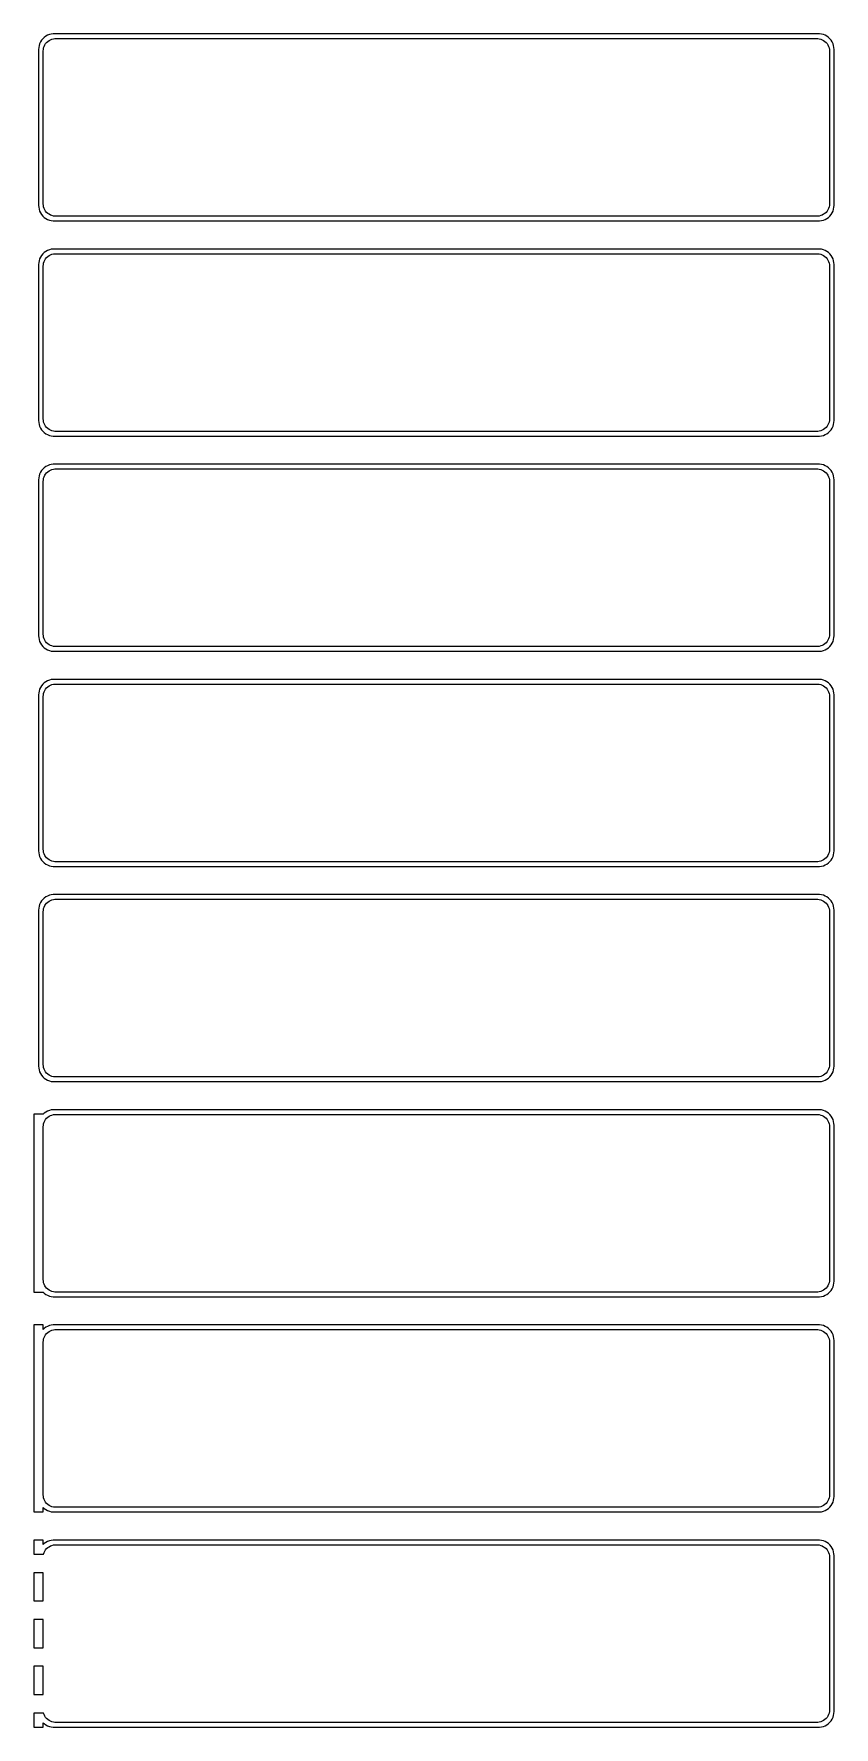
# Model space of a CAD drawing. Header units: metres. Extents: x -129 to 128, y 1005 to 2031.
# Drawn here: x -129 to 128, y 1488 to 2031 of the extents above; entities that cross this region are included whole.
import ezdxf

# ---------------------------------------------------------------- set-up
doc = ezdxf.new("R2010")
doc.units = ezdxf.units.M

msp = doc.modelspace()

# ---------------------------------------------------------------- linework, layer by layer
for p, q in [((-124.045, 2030.76), (-124.629, 2030.52)), ((-123.437, 2030.91), (-124.045, 2030.76)), ((-122.814, 2030.99), (-123.437, 2030.91)), ((122.814, 2030.99), (-122.814, 2030.99)), ((123.437, 2030.91), (122.814, 2030.99)), ((124.045, 2030.76), (123.437, 2030.91)), ((124.629, 2030.52), (124.045, 2030.76)), ((-127.461, 2026.63), (-127.5, 2026)), ((-127.5, 2026), (-127.5, 1976)), ((-127.343, 2027.24), (-127.461, 2026.63)), ((-127.149, 2027.84), (-127.343, 2027.24)), ((-126.882, 2028.41), (-127.149, 2027.84)), ((-126.545, 2028.94), (-126.882, 2028.41)), ((-126.145, 2029.42), (-126.545, 2028.94)), ((-125.687, 2029.85), (-126.145, 2029.42)), ((-126, 2025.5), (-125.968, 2026)), ((-126, 1976.5), (-126, 2025.5)), ((-125.968, 2026), (-125.874, 2026.49)), ((-125.874, 2026.49), (-125.719, 2026.97)), ((-125.719, 2026.97), (-125.505, 2027.43)), ((-125.179, 2030.22), (-125.687, 2029.85)), ((-125.505, 2027.43), (-125.236, 2027.85)), ((-125.236, 2027.85), (-124.916, 2028.24)), ((-124.629, 2030.52), (-125.179, 2030.22)), ((-124.916, 2028.24), (-124.55, 2028.58)), ((-124.55, 2028.58), (-124.143, 2028.88)), ((-124.143, 2028.88), (-123.703, 2029.12)), ((-123.703, 2029.12), (-123.236, 2029.3)), ((-123.236, 2029.3), (-122.75, 2029.43)), ((-122.75, 2029.43), (-122.251, 2029.49)), ((-122.251, 2029.49), (122.251, 2029.49)), ((122.251, 2029.49), (122.75, 2029.43)), ((122.75, 2029.43), (123.236, 2029.3)), ((123.236, 2029.3), (123.703, 2029.12)), ((123.703, 2029.12), (124.143, 2028.88)), ((124.143, 2028.88), (124.55, 2028.58)), ((124.55, 2028.58), (124.916, 2028.24)), ((125.179, 2030.22), (124.629, 2030.52)), ((124.916, 2028.24), (125.236, 2027.85)), ((125.687, 2029.85), (125.179, 2030.22)), ((125.236, 2027.85), (125.505, 2027.43)), ((125.505, 2027.43), (125.719, 2026.97)), ((126.145, 2029.42), (125.687, 2029.85)), ((125.719, 2026.97), (125.874, 2026.49)), ((125.874, 2026.49), (125.968, 2026)), ((125.968, 2026), (126, 2025.5)), ((126, 2025.5), (126, 1976.5)), ((126.545, 2028.94), (126.145, 2029.42)), ((126.882, 2028.41), (126.545, 2028.94)), ((127.149, 2027.84), (126.882, 2028.41)), ((127.343, 2027.24), (127.149, 2027.84)), ((127.461, 2026.63), (127.343, 2027.24)), ((127.5, 2026), (127.461, 2026.63)), ((127.5, 1976), (127.5, 2026)), ((-125.968, 1976), (-126, 1976.5)), ((126, 1976.5), (125.968, 1976)), ((-127.5, 1976), (-127.461, 1975.37)), ((-127.461, 1975.37), (-127.343, 1974.76)), ((-127.343, 1974.76), (-127.149, 1974.16)), ((-127.149, 1974.16), (-126.882, 1973.59)), ((-126.882, 1973.59), (-126.545, 1973.06)), ((-126.545, 1973.06), (-126.145, 1972.58)), ((-126.145, 1972.58), (-125.687, 1972.15)), ((-125.874, 1975.51), (-125.968, 1976)), ((-125.719, 1975.03), (-125.874, 1975.51)), ((-125.505, 1974.57), (-125.719, 1975.03)), ((-125.687, 1972.15), (-125.179, 1971.78)), ((-125.236, 1974.15), (-125.505, 1974.57)), ((-124.916, 1973.76), (-125.236, 1974.15)), ((-125.179, 1971.78), (-124.629, 1971.48)), ((-124.55, 1973.42), (-124.916, 1973.76)), ((-124.629, 1971.48), (-124.045, 1971.24)), ((-124.143, 1973.12), (-124.55, 1973.42)), ((-123.703, 1972.88), (-124.143, 1973.12)), ((-124.045, 1971.24), (-123.437, 1971.09)), ((-123.236, 1972.7), (-123.703, 1972.88)), ((-123.437, 1971.09), (-122.814, 1971.01)), ((-122.75, 1972.57), (-123.236, 1972.7)), ((-122.251, 1972.51), (-122.75, 1972.57)), ((122.251, 1972.51), (-122.251, 1972.51)), ((122.75, 1972.57), (122.251, 1972.51)), ((123.236, 1972.7), (122.75, 1972.57)), ((122.814, 1971.01), (123.437, 1971.09)), ((123.703, 1972.88), (123.236, 1972.7)), ((123.437, 1971.09), (124.045, 1971.24)), ((124.143, 1973.12), (123.703, 1972.88)), ((124.045, 1971.24), (124.629, 1971.48)), ((124.55, 1973.42), (124.143, 1973.12)), ((124.916, 1973.76), (124.55, 1973.42)), ((124.629, 1971.48), (125.179, 1971.78)), ((125.236, 1974.15), (124.916, 1973.76)), ((125.179, 1971.78), (125.687, 1972.15)), ((125.505, 1974.57), (125.236, 1974.15)), ((125.719, 1975.03), (125.505, 1974.57)), ((125.687, 1972.15), (126.145, 1972.58)), ((125.874, 1975.51), (125.719, 1975.03)), ((125.968, 1976), (125.874, 1975.51)), ((126.145, 1972.58), (126.545, 1973.06)), ((126.545, 1973.06), (126.882, 1973.59)), ((126.882, 1973.59), (127.149, 1974.16)), ((127.149, 1974.16), (127.343, 1974.76)), ((127.343, 1974.76), (127.461, 1975.37)), ((127.461, 1975.37), (127.5, 1976)), ((-122.814, 1971.01), (122.814, 1971.01)), ((-126.145, 1960.42), (-126.545, 1959.94)), ((-125.687, 1960.85), (-126.145, 1960.42)), ((-125.179, 1961.22), (-125.687, 1960.85)), ((-124.629, 1961.52), (-125.179, 1961.22)), ((-124.045, 1961.76), (-124.629, 1961.52)), ((-123.437, 1961.91), (-124.045, 1961.76)), ((-123.703, 1960.12), (-123.236, 1960.3)), ((-122.814, 1961.99), (-123.437, 1961.91)), ((-123.236, 1960.3), (-122.75, 1960.43)), ((122.814, 1961.99), (-122.814, 1961.99)), ((-122.75, 1960.43), (-122.251, 1960.49)), ((-122.251, 1960.49), (122.251, 1960.49)), ((122.251, 1960.49), (122.75, 1960.43)), ((122.75, 1960.43), (123.236, 1960.3)), ((123.437, 1961.91), (122.814, 1961.99)), ((123.236, 1960.3), (123.703, 1960.12)), ((124.045, 1961.76), (123.437, 1961.91)), ((124.629, 1961.52), (124.045, 1961.76)), ((125.179, 1961.22), (124.629, 1961.52)), ((125.687, 1960.85), (125.179, 1961.22)), ((126.145, 1960.42), (125.687, 1960.85)), ((126.545, 1959.94), (126.145, 1960.42)), ((-127.461, 1957.63), (-127.5, 1957)), ((-127.5, 1957), (-127.5, 1907)), ((-127.343, 1958.24), (-127.461, 1957.63)), ((-127.149, 1958.84), (-127.343, 1958.24)), ((-126.882, 1959.41), (-127.149, 1958.84)), ((-126.545, 1959.94), (-126.882, 1959.41)), ((-126, 1956.5), (-125.968, 1957)), ((-126, 1907.5), (-126, 1956.5)), ((-125.968, 1957), (-125.874, 1957.49)), ((-125.874, 1957.49), (-125.719, 1957.97)), ((-125.719, 1957.97), (-125.505, 1958.43)), ((-125.505, 1958.43), (-125.236, 1958.85)), ((-125.236, 1958.85), (-124.916, 1959.24)), ((-124.916, 1959.24), (-124.55, 1959.58)), ((-124.55, 1959.58), (-124.143, 1959.88)), ((-124.143, 1959.88), (-123.703, 1960.12)), ((123.703, 1960.12), (124.143, 1959.88)), ((124.143, 1959.88), (124.55, 1959.58)), ((124.55, 1959.58), (124.916, 1959.24)), ((124.916, 1959.24), (125.236, 1958.85)), ((125.236, 1958.85), (125.505, 1958.43)), ((125.505, 1958.43), (125.719, 1957.97)), ((125.719, 1957.97), (125.874, 1957.49)), ((125.874, 1957.49), (125.968, 1957)), ((125.968, 1957), (126, 1956.5)), ((126, 1956.5), (126, 1907.5)), ((126.882, 1959.41), (126.545, 1959.94)), ((127.149, 1958.84), (126.882, 1959.41)), ((127.343, 1958.24), (127.149, 1958.84)), ((127.461, 1957.63), (127.343, 1958.24)), ((127.5, 1957), (127.461, 1957.63)), ((127.5, 1907), (127.5, 1957)), ((-127.5, 1907), (-127.461, 1906.37)), ((-127.461, 1906.37), (-127.343, 1905.76)), ((-125.968, 1907), (-126, 1907.5)), ((-125.874, 1906.51), (-125.968, 1907)), ((-125.719, 1906.03), (-125.874, 1906.51)), ((-125.505, 1905.57), (-125.719, 1906.03)), ((125.719, 1906.03), (125.505, 1905.57)), ((125.874, 1906.51), (125.719, 1906.03)), ((125.968, 1907), (125.874, 1906.51)), ((126, 1907.5), (125.968, 1907)), ((127.343, 1905.76), (127.461, 1906.37)), ((127.461, 1906.37), (127.5, 1907)), ((-127.343, 1905.76), (-127.149, 1905.16)), ((-127.149, 1905.16), (-126.882, 1904.59)), ((-126.882, 1904.59), (-126.545, 1904.06)), ((-126.545, 1904.06), (-126.145, 1903.58)), ((-126.145, 1903.58), (-125.687, 1903.15)), ((-125.687, 1903.15), (-125.179, 1902.78)), ((-125.236, 1905.15), (-125.505, 1905.57)), ((-124.916, 1904.76), (-125.236, 1905.15)), ((-125.179, 1902.78), (-124.629, 1902.48)), ((-124.55, 1904.42), (-124.916, 1904.76)), ((-124.629, 1902.48), (-124.045, 1902.24)), ((-124.143, 1904.12), (-124.55, 1904.42)), ((-123.703, 1903.88), (-124.143, 1904.12)), ((-124.045, 1902.24), (-123.437, 1902.09)), ((-123.236, 1903.7), (-123.703, 1903.88)), ((-123.437, 1902.09), (-122.814, 1902.01)), ((-122.75, 1903.57), (-123.236, 1903.7)), ((-122.814, 1902.01), (122.814, 1902.01)), ((-122.251, 1903.51), (-122.75, 1903.57)), ((122.251, 1903.51), (-122.251, 1903.51)), ((122.75, 1903.57), (122.251, 1903.51)), ((123.236, 1903.7), (122.75, 1903.57)), ((122.814, 1902.01), (123.437, 1902.09)), ((123.703, 1903.88), (123.236, 1903.7)), ((123.437, 1902.09), (124.045, 1902.24)), ((124.143, 1904.12), (123.703, 1903.88)), ((124.045, 1902.24), (124.629, 1902.48)), ((124.55, 1904.42), (124.143, 1904.12)), ((124.916, 1904.76), (124.55, 1904.42)), ((124.629, 1902.48), (125.179, 1902.78)), ((125.236, 1905.15), (124.916, 1904.76)), ((125.179, 1902.78), (125.687, 1903.15)), ((125.505, 1905.57), (125.236, 1905.15)), ((125.687, 1903.15), (126.145, 1903.58)), ((126.145, 1903.58), (126.545, 1904.06)), ((126.545, 1904.06), (126.882, 1904.59)), ((126.882, 1904.59), (127.149, 1905.16)), ((127.149, 1905.16), (127.343, 1905.76)), ((-127.149, 1889.84), (-127.343, 1889.24)), ((-126.882, 1890.41), (-127.149, 1889.84)), ((-126.545, 1890.94), (-126.882, 1890.41)), ((-126.145, 1891.42), (-126.545, 1890.94)), ((-125.687, 1891.85), (-126.145, 1891.42)), ((-125.179, 1892.22), (-125.687, 1891.85)), ((-125.505, 1889.43), (-125.236, 1889.85)), ((-125.236, 1889.85), (-124.916, 1890.24)), ((-124.629, 1892.52), (-125.179, 1892.22)), ((-124.916, 1890.24), (-124.55, 1890.58)), ((-124.045, 1892.76), (-124.629, 1892.52)), ((-124.55, 1890.58), (-124.143, 1890.88)), ((-124.143, 1890.88), (-123.703, 1891.12)), ((-123.437, 1892.91), (-124.045, 1892.76)), ((-123.703, 1891.12), (-123.236, 1891.3)), ((-122.814, 1892.99), (-123.437, 1892.91)), ((-123.236, 1891.3), (-122.75, 1891.43)), ((122.814, 1892.99), (-122.814, 1892.99)), ((-122.75, 1891.43), (-122.251, 1891.49)), ((-122.251, 1891.49), (122.251, 1891.49)), ((122.251, 1891.49), (122.75, 1891.43)), ((122.75, 1891.43), (123.236, 1891.3)), ((123.437, 1892.91), (122.814, 1892.99)), ((123.236, 1891.3), (123.703, 1891.12)), ((124.045, 1892.76), (123.437, 1892.91)), ((123.703, 1891.12), (124.143, 1890.88)), ((124.629, 1892.52), (124.045, 1892.76)), ((124.143, 1890.88), (124.55, 1890.58)), ((124.55, 1890.58), (124.916, 1890.24)), ((125.179, 1892.22), (124.629, 1892.52)), ((124.916, 1890.24), (125.236, 1889.85)), ((125.687, 1891.85), (125.179, 1892.22)), ((125.236, 1889.85), (125.505, 1889.43)), ((126.145, 1891.42), (125.687, 1891.85)), ((126.545, 1890.94), (126.145, 1891.42)), ((126.882, 1890.41), (126.545, 1890.94)), ((127.149, 1889.84), (126.882, 1890.41)), ((127.343, 1889.24), (127.149, 1889.84)), ((-127.461, 1888.63), (-127.5, 1888)), ((-127.5, 1888), (-127.5, 1838)), ((-127.343, 1889.24), (-127.461, 1888.63)), ((-126, 1887.5), (-125.968, 1888)), ((-126, 1838.5), (-126, 1887.5)), ((-125.968, 1888), (-125.874, 1888.49)), ((-125.874, 1888.49), (-125.719, 1888.97)), ((-125.719, 1888.97), (-125.505, 1889.43)), ((125.505, 1889.43), (125.719, 1888.97)), ((125.719, 1888.97), (125.874, 1888.49)), ((125.874, 1888.49), (125.968, 1888)), ((125.968, 1888), (126, 1887.5)), ((126, 1887.5), (126, 1838.5)), ((127.461, 1888.63), (127.343, 1889.24)), ((127.5, 1888), (127.461, 1888.63)), ((127.5, 1838), (127.5, 1888)), ((-127.5, 1838), (-127.461, 1837.37)), ((-127.461, 1837.37), (-127.343, 1836.76)), ((-127.343, 1836.76), (-127.149, 1836.16)), ((-127.149, 1836.16), (-126.882, 1835.59)), ((-126.882, 1835.59), (-126.545, 1835.06)), ((-125.968, 1838), (-126, 1838.5)), ((-125.874, 1837.51), (-125.968, 1838)), ((-125.719, 1837.03), (-125.874, 1837.51)), ((-125.505, 1836.57), (-125.719, 1837.03)), ((-125.236, 1836.15), (-125.505, 1836.57)), ((-124.916, 1835.76), (-125.236, 1836.15)), ((-124.55, 1835.42), (-124.916, 1835.76)), ((-124.143, 1835.12), (-124.55, 1835.42)), ((124.55, 1835.42), (124.143, 1835.12)), ((124.916, 1835.76), (124.55, 1835.42)), ((125.236, 1836.15), (124.916, 1835.76)), ((125.505, 1836.57), (125.236, 1836.15)), ((125.719, 1837.03), (125.505, 1836.57)), ((125.874, 1837.51), (125.719, 1837.03)), ((125.968, 1838), (125.874, 1837.51)), ((126, 1838.5), (125.968, 1838)), ((126.545, 1835.06), (126.882, 1835.59)), ((126.882, 1835.59), (127.149, 1836.16)), ((127.149, 1836.16), (127.343, 1836.76)), ((127.343, 1836.76), (127.461, 1837.37)), ((127.461, 1837.37), (127.5, 1838)), ((-126.545, 1835.06), (-126.145, 1834.58)), ((-126.145, 1834.58), (-125.687, 1834.15)), ((-125.687, 1834.15), (-125.179, 1833.78)), ((-125.179, 1833.78), (-124.629, 1833.48)), ((-124.629, 1833.48), (-124.045, 1833.24)), ((-123.703, 1834.88), (-124.143, 1835.12)), ((-124.045, 1833.24), (-123.437, 1833.09)), ((-123.236, 1834.7), (-123.703, 1834.88)), ((-123.437, 1833.09), (-122.814, 1833.01)), ((-122.75, 1834.57), (-123.236, 1834.7)), ((-122.814, 1833.01), (122.814, 1833.01)), ((-122.251, 1834.51), (-122.75, 1834.57)), ((122.251, 1834.51), (-122.251, 1834.51)), ((122.75, 1834.57), (122.251, 1834.51)), ((123.236, 1834.7), (122.75, 1834.57)), ((122.814, 1833.01), (123.437, 1833.09)), ((123.703, 1834.88), (123.236, 1834.7)), ((123.437, 1833.09), (124.045, 1833.24)), ((124.143, 1835.12), (123.703, 1834.88)), ((124.045, 1833.24), (124.629, 1833.48)), ((124.629, 1833.48), (125.179, 1833.78)), ((125.179, 1833.78), (125.687, 1834.15)), ((125.687, 1834.15), (126.145, 1834.58)), ((126.145, 1834.58), (126.545, 1835.06)), ((-127.461, 1819.63), (-127.5, 1819)), ((-127.5, 1819), (-127.5, 1769)), ((-127.343, 1820.24), (-127.461, 1819.63)), ((-127.149, 1820.84), (-127.343, 1820.24)), ((-126.882, 1821.41), (-127.149, 1820.84)), ((-126.545, 1821.94), (-126.882, 1821.41)), ((-126.145, 1822.42), (-126.545, 1821.94)), ((-125.687, 1822.85), (-126.145, 1822.42)), ((-126, 1818.5), (-125.968, 1819)), ((-125.968, 1819), (-125.874, 1819.49)), ((-125.874, 1819.49), (-125.719, 1819.97)), ((-125.719, 1819.97), (-125.505, 1820.43)), ((-125.179, 1823.22), (-125.687, 1822.85)), ((-125.505, 1820.43), (-125.236, 1820.85)), ((-125.236, 1820.85), (-124.916, 1821.24)), ((-124.629, 1823.52), (-125.179, 1823.22)), ((-124.916, 1821.24), (-124.55, 1821.58)), ((-124.045, 1823.76), (-124.629, 1823.52)), ((-124.55, 1821.58), (-124.143, 1821.88)), ((-124.143, 1821.88), (-123.703, 1822.12)), ((-123.437, 1823.91), (-124.045, 1823.76)), ((-123.703, 1822.12), (-123.236, 1822.3)), ((-122.814, 1823.99), (-123.437, 1823.91)), ((-123.236, 1822.3), (-122.75, 1822.43)), ((122.814, 1823.99), (-122.814, 1823.99)), ((-122.75, 1822.43), (-122.251, 1822.49)), ((-122.251, 1822.49), (122.251, 1822.49)), ((122.251, 1822.49), (122.75, 1822.43)), ((122.75, 1822.43), (123.236, 1822.3)), ((123.437, 1823.91), (122.814, 1823.99)), ((123.236, 1822.3), (123.703, 1822.12)), ((124.045, 1823.76), (123.437, 1823.91)), ((123.703, 1822.12), (124.143, 1821.88)), ((124.629, 1823.52), (124.045, 1823.76)), ((124.143, 1821.88), (124.55, 1821.58)), ((124.55, 1821.58), (124.916, 1821.24)), ((125.179, 1823.22), (124.629, 1823.52)), ((124.916, 1821.24), (125.236, 1820.85)), ((125.687, 1822.85), (125.179, 1823.22)), ((125.236, 1820.85), (125.505, 1820.43)), ((125.505, 1820.43), (125.719, 1819.97)), ((126.145, 1822.42), (125.687, 1822.85)), ((125.719, 1819.97), (125.874, 1819.49)), ((125.874, 1819.49), (125.968, 1819)), ((125.968, 1819), (126, 1818.5)), ((126.545, 1821.94), (126.145, 1822.42)), ((126.882, 1821.41), (126.545, 1821.94)), ((127.149, 1820.84), (126.882, 1821.41)), ((127.343, 1820.24), (127.149, 1820.84)), ((127.461, 1819.63), (127.343, 1820.24)), ((127.5, 1819), (127.461, 1819.63)), ((127.5, 1769), (127.5, 1819)), ((-126, 1769.5), (-126, 1818.5)), ((126, 1818.5), (126, 1769.5)), ((-127.5, 1769), (-127.461, 1768.37)), ((-127.461, 1768.37), (-127.343, 1767.76)), ((-127.343, 1767.76), (-127.149, 1767.16)), ((-127.149, 1767.16), (-126.882, 1766.59)), ((-126.882, 1766.59), (-126.545, 1766.06)), ((-126.545, 1766.06), (-126.145, 1765.58)), ((-126.145, 1765.58), (-125.687, 1765.15)), ((-125.968, 1769), (-126, 1769.5)), ((-125.874, 1768.51), (-125.968, 1769)), ((-125.719, 1768.03), (-125.874, 1768.51)), ((-125.505, 1767.57), (-125.719, 1768.03)), ((-125.687, 1765.15), (-125.179, 1764.78)), ((-125.236, 1767.15), (-125.505, 1767.57)), ((-124.916, 1766.76), (-125.236, 1767.15)), ((-125.179, 1764.78), (-124.629, 1764.48)), ((-124.55, 1766.42), (-124.916, 1766.76)), ((-124.143, 1766.12), (-124.55, 1766.42)), ((-123.703, 1765.88), (-124.143, 1766.12)), ((-123.236, 1765.7), (-123.703, 1765.88)), ((-122.75, 1765.57), (-123.236, 1765.7)), ((-122.251, 1765.51), (-122.75, 1765.57)), ((122.251, 1765.51), (-122.251, 1765.51)), ((122.75, 1765.57), (122.251, 1765.51)), ((123.236, 1765.7), (122.75, 1765.57)), ((123.703, 1765.88), (123.236, 1765.7)), ((124.143, 1766.12), (123.703, 1765.88)), ((124.55, 1766.42), (124.143, 1766.12)), ((124.916, 1766.76), (124.55, 1766.42)), ((124.629, 1764.48), (125.179, 1764.78)), ((125.236, 1767.15), (124.916, 1766.76)), ((125.179, 1764.78), (125.687, 1765.15)), ((125.505, 1767.57), (125.236, 1767.15)), ((125.719, 1768.03), (125.505, 1767.57)), ((125.687, 1765.15), (126.145, 1765.58)), ((125.874, 1768.51), (125.719, 1768.03)), ((125.968, 1769), (125.874, 1768.51)), ((126, 1769.5), (125.968, 1769)), ((126.145, 1765.58), (126.545, 1766.06)), ((126.545, 1766.06), (126.882, 1766.59)), ((126.882, 1766.59), (127.149, 1767.16)), ((127.149, 1767.16), (127.343, 1767.76)), ((127.343, 1767.76), (127.461, 1768.37)), ((127.461, 1768.37), (127.5, 1769)), ((-124.629, 1764.48), (-124.045, 1764.24)), ((-124.045, 1764.24), (-123.437, 1764.09)), ((-123.437, 1764.09), (-122.814, 1764.01)), ((-122.814, 1764.01), (122.814, 1764.01)), ((122.814, 1764.01), (123.437, 1764.09)), ((123.437, 1764.09), (124.045, 1764.24)), ((124.045, 1764.24), (124.629, 1764.48)), ((-125.687, 1753.85), (-126.145, 1753.42)), ((-125.179, 1754.22), (-125.687, 1753.85)), ((-124.629, 1754.52), (-125.179, 1754.22)), ((-124.045, 1754.76), (-124.629, 1754.52)), ((-123.437, 1754.91), (-124.045, 1754.76)), ((-122.814, 1754.99), (-123.437, 1754.91)), ((122.814, 1754.99), (-122.814, 1754.99)), ((123.437, 1754.91), (122.814, 1754.99)), ((124.045, 1754.76), (123.437, 1754.91)), ((124.629, 1754.52), (124.045, 1754.76)), ((125.179, 1754.22), (124.629, 1754.52)), ((125.687, 1753.85), (125.179, 1754.22)), ((126.145, 1753.42), (125.687, 1753.85)), ((-127.461, 1750.63), (-127.5, 1750)), ((-127.5, 1750), (-127.5, 1700)), ((-127.343, 1751.24), (-127.461, 1750.63)), ((-127.149, 1751.84), (-127.343, 1751.24)), ((-126.882, 1752.41), (-127.149, 1751.84)), ((-126.545, 1752.94), (-126.882, 1752.41)), ((-126.145, 1753.42), (-126.545, 1752.94)), ((-126, 1749.5), (-125.968, 1750)), ((-126, 1700.5), (-126, 1749.5)), ((-125.968, 1750), (-125.874, 1750.49)), ((-125.874, 1750.49), (-125.719, 1750.97)), ((-125.719, 1750.97), (-125.505, 1751.43)), ((-125.505, 1751.43), (-125.236, 1751.85)), ((-125.236, 1751.85), (-124.916, 1752.24)), ((-124.916, 1752.24), (-124.55, 1752.58)), ((-124.55, 1752.58), (-124.143, 1752.88)), ((-124.143, 1752.88), (-123.703, 1753.12)), ((-123.703, 1753.12), (-123.236, 1753.3)), ((-123.236, 1753.3), (-122.75, 1753.43)), ((-122.75, 1753.43), (-122.251, 1753.49)), ((-122.251, 1753.49), (122.251, 1753.49)), ((122.251, 1753.49), (122.75, 1753.43)), ((122.75, 1753.43), (123.236, 1753.3)), ((123.236, 1753.3), (123.703, 1753.12)), ((123.703, 1753.12), (124.143, 1752.88)), ((124.143, 1752.88), (124.55, 1752.58)), ((124.55, 1752.58), (124.916, 1752.24)), ((124.916, 1752.24), (125.236, 1751.85)), ((125.236, 1751.85), (125.505, 1751.43)), ((125.505, 1751.43), (125.719, 1750.97)), ((125.719, 1750.97), (125.874, 1750.49)), ((125.874, 1750.49), (125.968, 1750)), ((125.968, 1750), (126, 1749.5)), ((126, 1749.5), (126, 1700.5)), ((126.545, 1752.94), (126.145, 1753.42)), ((126.882, 1752.41), (126.545, 1752.94)), ((127.149, 1751.84), (126.882, 1752.41)), ((127.343, 1751.24), (127.149, 1751.84)), ((127.461, 1750.63), (127.343, 1751.24)), ((127.5, 1750), (127.461, 1750.63)), ((127.5, 1700), (127.5, 1750)), ((-127.5, 1700), (-127.461, 1699.37)), ((-125.968, 1700), (-126, 1700.5)), ((-125.874, 1699.51), (-125.968, 1700)), ((125.968, 1700), (125.874, 1699.51)), ((126, 1700.5), (125.968, 1700)), ((127.461, 1699.37), (127.5, 1700)), ((-127.461, 1699.37), (-127.343, 1698.76)), ((-127.343, 1698.76), (-127.149, 1698.16)), ((-127.149, 1698.16), (-126.882, 1697.59)), ((-126.882, 1697.59), (-126.545, 1697.06)), ((-126.545, 1697.06), (-126.145, 1696.58)), ((-126.145, 1696.58), (-125.687, 1696.15)), ((-125.719, 1699.03), (-125.874, 1699.51)), ((-125.505, 1698.57), (-125.719, 1699.03)), ((-125.687, 1696.15), (-125.179, 1695.78)), ((-125.236, 1698.15), (-125.505, 1698.57)), ((-124.916, 1697.76), (-125.236, 1698.15)), ((-125.179, 1695.78), (-124.629, 1695.48)), ((-124.55, 1697.42), (-124.916, 1697.76)), ((-124.629, 1695.48), (-124.045, 1695.24)), ((-124.143, 1697.12), (-124.55, 1697.42)), ((-123.703, 1696.88), (-124.143, 1697.12)), ((-124.045, 1695.24), (-123.437, 1695.09)), ((-123.236, 1696.7), (-123.703, 1696.88)), ((-123.437, 1695.09), (-122.814, 1695.01)), ((-122.75, 1696.57), (-123.236, 1696.7)), ((-122.814, 1695.01), (122.814, 1695.01)), ((-122.251, 1696.51), (-122.75, 1696.57)), ((122.251, 1696.51), (-122.251, 1696.51)), ((122.75, 1696.57), (122.251, 1696.51)), ((123.236, 1696.7), (122.75, 1696.57)), ((122.814, 1695.01), (123.437, 1695.09)), ((123.703, 1696.88), (123.236, 1696.7)), ((123.437, 1695.09), (124.045, 1695.24)), ((124.143, 1697.12), (123.703, 1696.88)), ((124.045, 1695.24), (124.629, 1695.48)), ((124.55, 1697.42), (124.143, 1697.12)), ((124.916, 1697.76), (124.55, 1697.42)), ((124.629, 1695.48), (125.179, 1695.78)), ((125.236, 1698.15), (124.916, 1697.76)), ((125.179, 1695.78), (125.687, 1696.15)), ((125.505, 1698.57), (125.236, 1698.15)), ((125.719, 1699.03), (125.505, 1698.57)), ((125.687, 1696.15), (126.145, 1696.58)), ((125.874, 1699.51), (125.719, 1699.03)), ((126.145, 1696.58), (126.545, 1697.06)), ((126.545, 1697.06), (126.882, 1697.59)), ((126.882, 1697.59), (127.149, 1698.16)), ((127.149, 1698.16), (127.343, 1698.76)), ((127.343, 1698.76), (127.461, 1699.37)), ((-126, 1684.56), (-129, 1684.56)), ((-129, 1684.56), (-129, 1627.44)), ((-125.687, 1684.85), (-126, 1684.56)), ((-125.179, 1685.22), (-125.687, 1684.85)), ((-125.236, 1682.85), (-124.916, 1683.24)), ((-124.629, 1685.52), (-125.179, 1685.22)), ((-124.916, 1683.24), (-124.55, 1683.58)), ((-124.045, 1685.76), (-124.629, 1685.52)), ((-124.55, 1683.58), (-124.143, 1683.88)), ((-124.143, 1683.88), (-123.703, 1684.12)), ((-123.437, 1685.91), (-124.045, 1685.76)), ((-123.703, 1684.12), (-123.236, 1684.3)), ((-122.814, 1685.99), (-123.437, 1685.91)), ((-123.236, 1684.3), (-122.75, 1684.43)), ((122.814, 1685.99), (-122.814, 1685.99)), ((-122.75, 1684.43), (-122.251, 1684.49)), ((-122.251, 1684.49), (122.251, 1684.49)), ((122.251, 1684.49), (122.75, 1684.43)), ((122.75, 1684.43), (123.236, 1684.3)), ((123.437, 1685.91), (122.814, 1685.99)), ((123.236, 1684.3), (123.703, 1684.12)), ((124.045, 1685.76), (123.437, 1685.91)), ((123.703, 1684.12), (124.143, 1683.88)), ((124.629, 1685.52), (124.045, 1685.76)), ((124.143, 1683.88), (124.55, 1683.58)), ((124.55, 1683.58), (124.916, 1683.24)), ((125.179, 1685.22), (124.629, 1685.52)), ((124.916, 1683.24), (125.236, 1682.85)), ((125.687, 1684.85), (125.179, 1685.22)), ((126.145, 1684.42), (125.687, 1684.85)), ((126.545, 1683.94), (126.145, 1684.42)), ((126.882, 1683.41), (126.545, 1683.94)), ((127.149, 1682.84), (126.882, 1683.41)), ((-126, 1680.5), (-125.968, 1681)), ((-126, 1631.5), (-126, 1680.5)), ((-125.968, 1681), (-125.874, 1681.49)), ((-125.874, 1681.49), (-125.719, 1681.97)), ((-125.719, 1681.97), (-125.505, 1682.43)), ((-125.505, 1682.43), (-125.236, 1682.85)), ((125.236, 1682.85), (125.505, 1682.43)), ((125.505, 1682.43), (125.719, 1681.97)), ((125.719, 1681.97), (125.874, 1681.49)), ((125.874, 1681.49), (125.968, 1681)), ((125.968, 1681), (126, 1680.5)), ((126, 1680.5), (126, 1631.5)), ((127.343, 1682.24), (127.149, 1682.84)), ((127.461, 1681.63), (127.343, 1682.24)), ((127.5, 1681), (127.461, 1681.63)), ((127.5, 1631), (127.5, 1681)), ((-125.968, 1631), (-126, 1631.5)), ((-125.874, 1630.51), (-125.968, 1631)), ((-125.719, 1630.03), (-125.874, 1630.51)), ((-125.505, 1629.57), (-125.719, 1630.03)), ((-125.236, 1629.15), (-125.505, 1629.57)), ((-124.916, 1628.76), (-125.236, 1629.15)), ((125.236, 1629.15), (124.916, 1628.76)), ((125.505, 1629.57), (125.236, 1629.15)), ((125.719, 1630.03), (125.505, 1629.57)), ((125.874, 1630.51), (125.719, 1630.03)), ((125.968, 1631), (125.874, 1630.51)), ((126, 1631.5), (125.968, 1631)), ((126.882, 1628.59), (127.149, 1629.16)), ((127.149, 1629.16), (127.343, 1629.76)), ((127.343, 1629.76), (127.461, 1630.37)), ((127.461, 1630.37), (127.5, 1631)), ((-129, 1627.44), (-126, 1627.44)), ((-126, 1627.44), (-125.687, 1627.15)), ((-125.687, 1627.15), (-125.179, 1626.78)), ((-125.179, 1626.78), (-124.629, 1626.48)), ((-124.55, 1628.42), (-124.916, 1628.76)), ((-124.629, 1626.48), (-124.045, 1626.24)), ((-124.143, 1628.12), (-124.55, 1628.42)), ((-123.703, 1627.88), (-124.143, 1628.12)), ((-124.045, 1626.24), (-123.437, 1626.09)), ((-123.236, 1627.7), (-123.703, 1627.88)), ((-123.437, 1626.09), (-122.814, 1626.01)), ((-122.75, 1627.57), (-123.236, 1627.7)), ((-122.814, 1626.01), (122.814, 1626.01)), ((-122.251, 1627.51), (-122.75, 1627.57)), ((122.251, 1627.51), (-122.251, 1627.51)), ((122.75, 1627.57), (122.251, 1627.51)), ((123.236, 1627.7), (122.75, 1627.57)), ((122.814, 1626.01), (123.437, 1626.09)), ((123.703, 1627.88), (123.236, 1627.7)), ((123.437, 1626.09), (124.045, 1626.24)), ((124.143, 1628.12), (123.703, 1627.88)), ((124.045, 1626.24), (124.629, 1626.48)), ((124.55, 1628.42), (124.143, 1628.12)), ((124.916, 1628.76), (124.55, 1628.42)), ((124.629, 1626.48), (125.179, 1626.78)), ((125.179, 1626.78), (125.687, 1627.15)), ((125.687, 1627.15), (126.145, 1627.58)), ((126.145, 1627.58), (126.545, 1628.06)), ((126.545, 1628.06), (126.882, 1628.59)), ((-126, 1616.97), (-129, 1616.97)), ((-129, 1616.97), (-129, 1557.03)), ((-126, 1615.56), (-126, 1616.97)), ((-125.687, 1615.85), (-126, 1615.56)), ((-125.874, 1612.49), (-125.719, 1612.97)), ((-125.719, 1612.97), (-125.505, 1613.43)), ((-125.179, 1616.22), (-125.687, 1615.85)), ((-125.505, 1613.43), (-125.236, 1613.85)), ((-125.236, 1613.85), (-124.916, 1614.24)), ((-124.629, 1616.52), (-125.179, 1616.22)), ((-124.916, 1614.24), (-124.55, 1614.58)), ((-124.045, 1616.76), (-124.629, 1616.52)), ((-124.55, 1614.58), (-124.143, 1614.88)), ((-124.143, 1614.88), (-123.703, 1615.12)), ((-123.437, 1616.91), (-124.045, 1616.76)), ((-123.703, 1615.12), (-123.236, 1615.3)), ((-122.814, 1616.99), (-123.437, 1616.91)), ((-123.236, 1615.3), (-122.75, 1615.43)), ((122.814, 1616.99), (-122.814, 1616.99)), ((-122.75, 1615.43), (-122.251, 1615.49)), ((-122.251, 1615.49), (122.251, 1615.49)), ((122.251, 1615.49), (122.75, 1615.43)), ((122.75, 1615.43), (123.236, 1615.3)), ((123.437, 1616.91), (122.814, 1616.99)), ((123.236, 1615.3), (123.703, 1615.12)), ((124.045, 1616.76), (123.437, 1616.91)), ((123.703, 1615.12), (124.143, 1614.88)), ((124.629, 1616.52), (124.045, 1616.76)), ((124.143, 1614.88), (124.55, 1614.58)), ((124.55, 1614.58), (124.916, 1614.24)), ((125.179, 1616.22), (124.629, 1616.52)), ((124.916, 1614.24), (125.236, 1613.85)), ((125.687, 1615.85), (125.179, 1616.22)), ((125.236, 1613.85), (125.505, 1613.43)), ((125.505, 1613.43), (125.719, 1612.97)), ((126.145, 1615.42), (125.687, 1615.85)), ((125.719, 1612.97), (125.874, 1612.49)), ((126.545, 1614.94), (126.145, 1615.42)), ((126.882, 1614.41), (126.545, 1614.94)), ((127.149, 1613.84), (126.882, 1614.41)), ((127.343, 1613.24), (127.149, 1613.84)), ((127.461, 1612.63), (127.343, 1613.24)), ((-126, 1611.5), (-125.968, 1612)), ((-126, 1562.5), (-126, 1611.5)), ((-125.968, 1612), (-125.874, 1612.49)), ((125.874, 1612.49), (125.968, 1612)), ((125.968, 1612), (126, 1611.5)), ((126, 1611.5), (126, 1562.5)), ((127.5, 1612), (127.461, 1612.63)), ((127.5, 1562), (127.5, 1612)), ((-125.968, 1562), (-126, 1562.5)), ((-126, 1557.03), (-126, 1558.44)), ((-126, 1558.44), (-125.687, 1558.15)), ((-125.874, 1561.51), (-125.968, 1562)), ((-125.719, 1561.03), (-125.874, 1561.51)), ((-125.505, 1560.57), (-125.719, 1561.03)), ((-125.236, 1560.15), (-125.505, 1560.57)), ((-124.916, 1559.76), (-125.236, 1560.15)), ((-124.55, 1559.42), (-124.916, 1559.76)), ((-124.143, 1559.12), (-124.55, 1559.42)), ((-123.703, 1558.88), (-124.143, 1559.12)), ((-123.236, 1558.7), (-123.703, 1558.88)), ((-122.75, 1558.57), (-123.236, 1558.7)), ((-122.251, 1558.51), (-122.75, 1558.57)), ((122.251, 1558.51), (-122.251, 1558.51)), ((122.75, 1558.57), (122.251, 1558.51)), ((123.236, 1558.7), (122.75, 1558.57)), ((123.703, 1558.88), (123.236, 1558.7)), ((124.143, 1559.12), (123.703, 1558.88)), ((124.55, 1559.42), (124.143, 1559.12)), ((124.916, 1559.76), (124.55, 1559.42)), ((125.236, 1560.15), (124.916, 1559.76)), ((125.505, 1560.57), (125.236, 1560.15)), ((125.719, 1561.03), (125.505, 1560.57)), ((125.687, 1558.15), (126.145, 1558.58)), ((125.874, 1561.51), (125.719, 1561.03)), ((125.968, 1562), (125.874, 1561.51)), ((126, 1562.5), (125.968, 1562)), ((126.145, 1558.58), (126.545, 1559.06)), ((126.545, 1559.06), (126.882, 1559.59)), ((126.882, 1559.59), (127.149, 1560.16)), ((127.149, 1560.16), (127.343, 1560.76)), ((127.343, 1560.76), (127.461, 1561.37)), ((127.461, 1561.37), (127.5, 1562)), ((-129, 1557.03), (-126, 1557.03)), ((-125.687, 1558.15), (-125.179, 1557.78)), ((-125.179, 1557.78), (-124.629, 1557.48)), ((-124.629, 1557.48), (-124.045, 1557.24)), ((-124.045, 1557.24), (-123.437, 1557.09)), ((-123.437, 1557.09), (-122.814, 1557.01)), ((-122.814, 1557.01), (122.814, 1557.01)), ((122.814, 1557.01), (123.437, 1557.09)), ((123.437, 1557.09), (124.045, 1557.24)), ((124.045, 1557.24), (124.629, 1557.48)), ((124.629, 1557.48), (125.179, 1557.78)), ((125.179, 1557.78), (125.687, 1558.15)), ((-126, 1547.99), (-129, 1547.99)), ((-129, 1547.99), (-129, 1543.49)), ((-126, 1546.56), (-126, 1547.99)), ((-124.629, 1547.52), (-125.179, 1547.22)), ((-124.045, 1547.76), (-124.629, 1547.52)), ((-123.437, 1547.91), (-124.045, 1547.76)), ((-122.814, 1547.99), (-123.437, 1547.91)), ((122.814, 1547.99), (-122.814, 1547.99)), ((123.437, 1547.91), (122.814, 1547.99)), ((124.045, 1547.76), (123.437, 1547.91)), ((124.629, 1547.52), (124.045, 1547.76)), ((125.179, 1547.22), (124.629, 1547.52)), ((-129, 1543.49), (-125.874, 1543.49)), ((-125.687, 1546.85), (-126, 1546.56)), ((-125.874, 1543.49), (-125.719, 1543.97)), ((-125.874, 1543.49), (-125.874, 1543.49)), ((-125.719, 1543.97), (-125.505, 1544.43)), ((-125.179, 1547.22), (-125.687, 1546.85)), ((-125.505, 1544.43), (-125.236, 1544.85)), ((-125.236, 1544.85), (-124.916, 1545.24)), ((-124.916, 1545.24), (-124.55, 1545.58)), ((-124.55, 1545.58), (-124.143, 1545.88)), ((-124.143, 1545.88), (-123.703, 1546.12)), ((-123.703, 1546.12), (-123.236, 1546.3)), ((-123.236, 1546.3), (-122.75, 1546.43)), ((-122.75, 1546.43), (-122.251, 1546.49)), ((-122.251, 1546.49), (122.251, 1546.49)), ((122.251, 1546.49), (122.75, 1546.43)), ((122.75, 1546.43), (123.236, 1546.3)), ((123.236, 1546.3), (123.703, 1546.12)), ((123.703, 1546.12), (124.143, 1545.88)), ((124.143, 1545.88), (124.55, 1545.58)), ((124.55, 1545.58), (124.916, 1545.24)), ((124.916, 1545.24), (125.236, 1544.85)), ((125.687, 1546.85), (125.179, 1547.22)), ((125.236, 1544.85), (125.505, 1544.43)), ((125.505, 1544.43), (125.719, 1543.97)), ((126.145, 1546.42), (125.687, 1546.85)), ((125.719, 1543.97), (125.874, 1543.49)), ((125.874, 1543.49), (125.968, 1543)), ((125.968, 1543), (126, 1542.5)), ((126, 1542.5), (126, 1493.5)), ((126.545, 1545.94), (126.145, 1546.42)), ((126.882, 1545.41), (126.545, 1545.94)), ((127.149, 1544.84), (126.882, 1545.41)), ((127.343, 1544.24), (127.149, 1544.84)), ((127.461, 1543.63), (127.343, 1544.24)), ((127.5, 1543), (127.461, 1543.63)), ((127.5, 1493), (127.5, 1543)), ((-126, 1537.51), (-129, 1537.51)), ((-129, 1537.51), (-129, 1528.49)), ((-126, 1528.49), (-126, 1537.51)), ((-129, 1528.49), (-126, 1528.49)), ((-126, 1522.51), (-129, 1522.51)), ((-129, 1522.51), (-129, 1513.49)), ((-126, 1513.49), (-126, 1522.51)), ((-129, 1513.49), (-126, 1513.49)), ((-126, 1507.51), (-129, 1507.51)), ((-129, 1507.51), (-129, 1498.49)), ((-126, 1498.49), (-126, 1507.51)), ((-129, 1498.49), (-126, 1498.49)), ((126, 1493.5), (125.968, 1493)), ((-125.874, 1492.51), (-129, 1492.51)), ((-129, 1492.51), (-129, 1488.01)), ((-129, 1488.01), (-126, 1488.01)), ((-126, 1489.44), (-125.687, 1489.15)), ((-126, 1488.01), (-126, 1489.44)), ((-125.719, 1492.03), (-125.874, 1492.51)), ((-125.874, 1492.51), (-125.874, 1492.51)), ((-125.505, 1491.57), (-125.719, 1492.03)), ((-125.687, 1489.15), (-125.179, 1488.78)), ((-125.236, 1491.15), (-125.505, 1491.57)), ((-124.916, 1490.76), (-125.236, 1491.15)), ((-125.179, 1488.78), (-124.629, 1488.48)), ((-124.55, 1490.42), (-124.916, 1490.76)), ((-124.629, 1488.48), (-124.045, 1488.24)), ((-124.143, 1490.12), (-124.55, 1490.42)), ((-123.703, 1489.88), (-124.143, 1490.12)), ((-124.045, 1488.24), (-123.437, 1488.09)), ((-123.236, 1489.7), (-123.703, 1489.88)), ((-123.437, 1488.09), (-122.814, 1488.01)), ((-122.75, 1489.57), (-123.236, 1489.7)), ((-122.814, 1488.01), (122.814, 1488.01)), ((-122.251, 1489.51), (-122.75, 1489.57)), ((122.251, 1489.51), (-122.251, 1489.51)), ((122.75, 1489.57), (122.251, 1489.51)), ((123.236, 1489.7), (122.75, 1489.57)), ((122.814, 1488.01), (123.437, 1488.09)), ((123.703, 1489.88), (123.236, 1489.7)), ((123.437, 1488.09), (124.045, 1488.24)), ((124.143, 1490.12), (123.703, 1489.88)), ((124.045, 1488.24), (124.629, 1488.48)), ((124.55, 1490.42), (124.143, 1490.12)), ((124.916, 1490.76), (124.55, 1490.42)), ((124.629, 1488.48), (125.179, 1488.78)), ((125.236, 1491.15), (124.916, 1490.76)), ((125.179, 1488.78), (125.687, 1489.15)), ((125.505, 1491.57), (125.236, 1491.15)), ((125.719, 1492.03), (125.505, 1491.57)), ((125.687, 1489.15), (126.145, 1489.58)), ((125.874, 1492.51), (125.719, 1492.03)), ((125.968, 1493), (125.874, 1492.51)), ((126.145, 1489.58), (126.545, 1490.06)), ((126.545, 1490.06), (126.882, 1490.59)), ((126.882, 1490.59), (127.149, 1491.16)), ((127.149, 1491.16), (127.343, 1491.76)), ((127.343, 1491.76), (127.461, 1492.37)), ((127.461, 1492.37), (127.5, 1493))]:
    msp.add_line(p, q)

doc.saveas('drawing.dxf')
